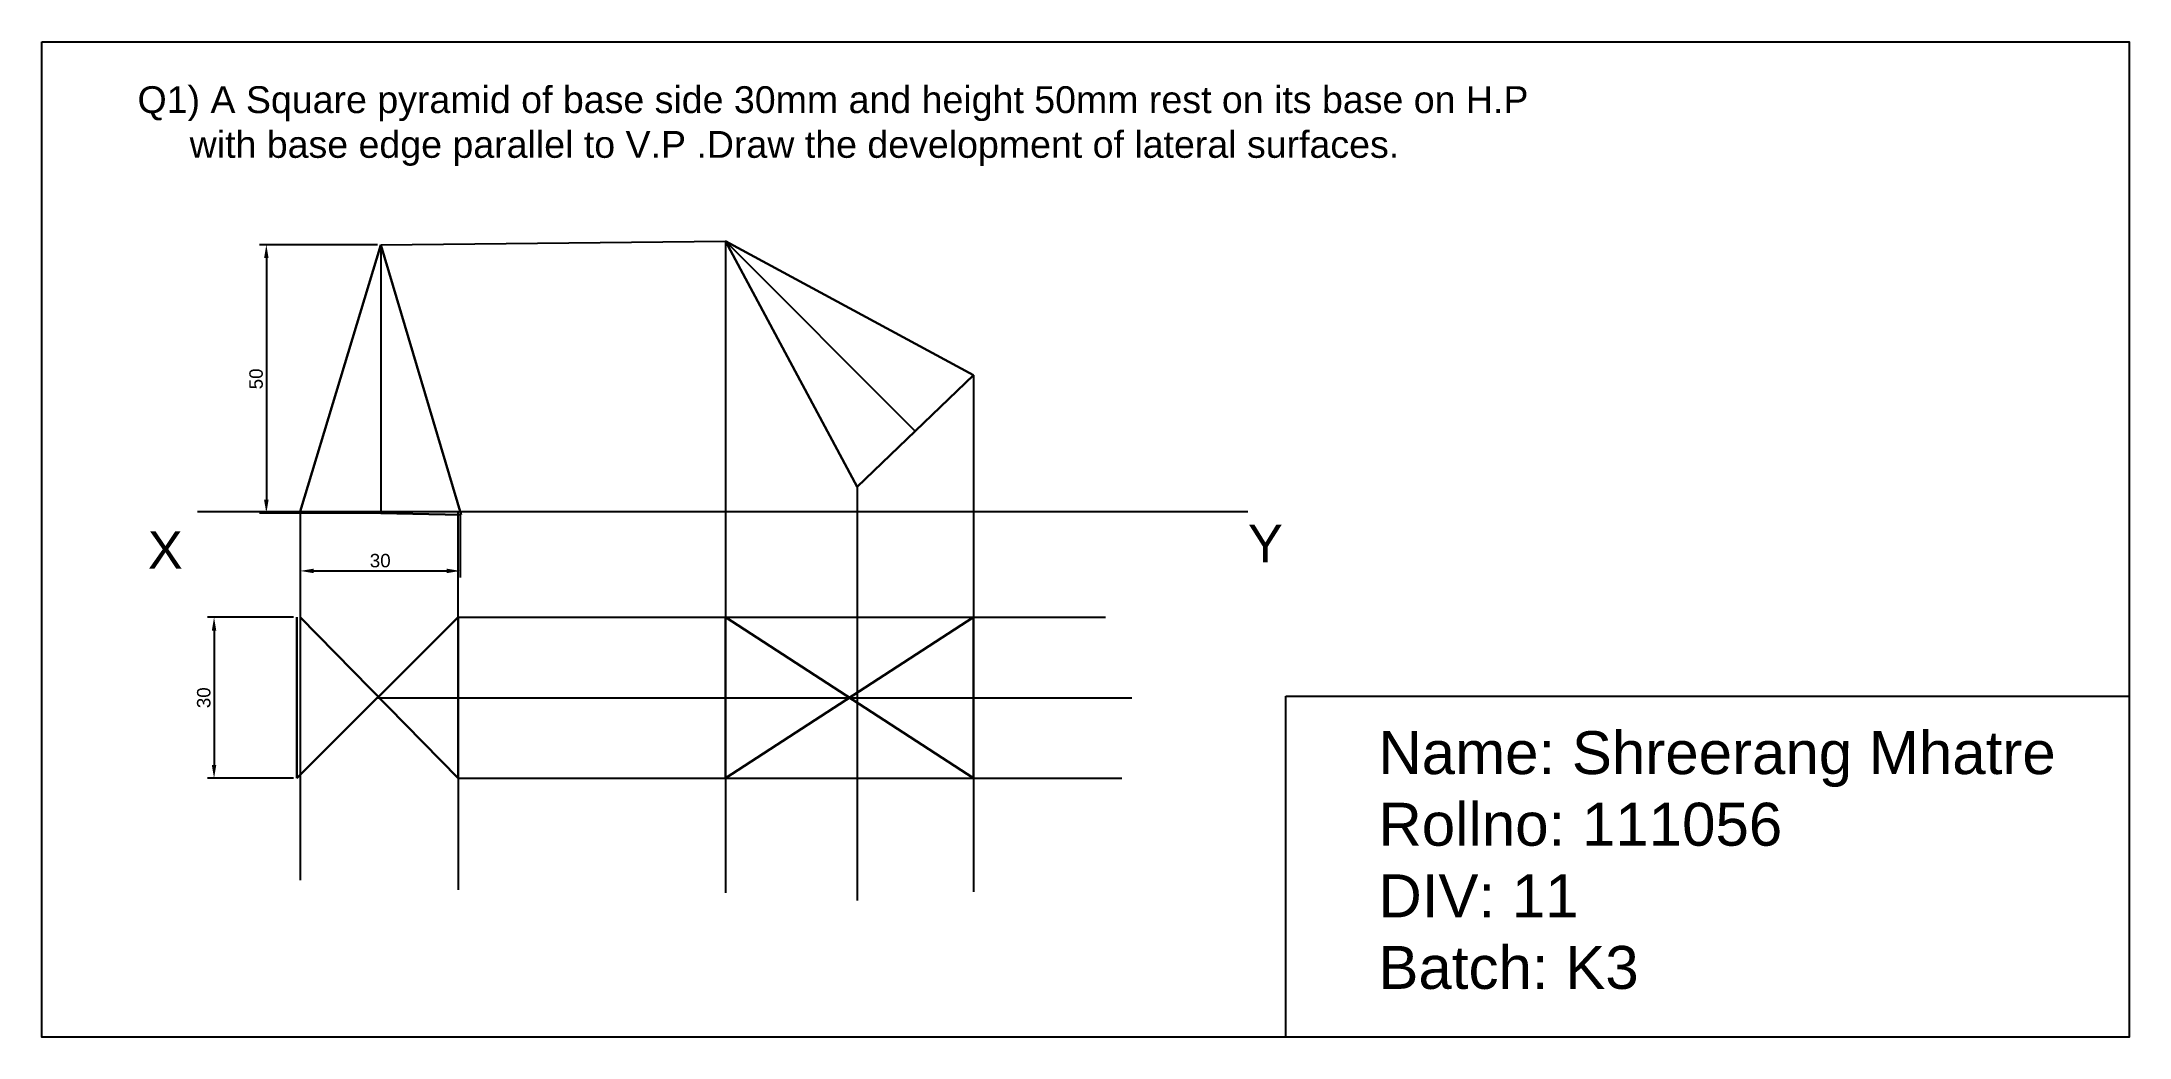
# Model space of a CAD drawing. Header units: millimetres. Extents: x 2 to 390, y 1 to 186.
import ezdxf

# ---------------------------------------------------------------- set-up
doc = ezdxf.new("R2010")
doc.units = ezdxf.units.MM
doc.layers.add('Objectlines', color=2, linetype='Continuous')
doc.styles.get("Standard").update_dxf_attribs({"font": 'arial.ttf'})
doc.dimstyles.new('ISO-25', dxfattribs={"dimtxt": 2.5, "dimasz": 2.5, "dimexe": 1.25, "dimexo": 0.625, "dimtad": 1, "dimdec": 0, "dimtxsty": 'Standard', "dimcen": 2.5, "dimadec": 0, "dimazin": 0, "dimtfac": 1, "dimtdec": 0, "dimtmove": 0, "dimatfit": 3, "dimfxl": 1, "dimarcsym": 0})

# ---------------------------------------------------------------- blocks, each defined once
blk = doc.blocks.new('*D1')
at = {"color": 0, "lineweight": -2, "transparency": 16777216}
for p, q in [((48.44, 78.77), (32.4, 78.77)), ((33.65, 76.27), (33.65, 51.27)), ((48.44, 48.77), (32.4, 48.77))]:
    blk.add_line(p, q, dxfattribs=at)
at = {"color": 0, "transparency": 16777216}
for points in [[(33.23, 76.27), (34.06, 76.27), (33.65, 78.77)], [(33.23, 51.27), (34.06, 51.27), (33.65, 48.77)]]:
    blk.add_solid(points, dxfattribs=at)
at = {"layer": 'Defpoints', "color": 0, "transparency": 16777216}
for p in [(49.07, 78.77), (33.65, 48.77), (49.07, 48.77)]:
    blk.add_point(p, dxfattribs=at)
at = {"color": 0, "transparency": 16777216, "insert": (31.74, 63.77), "char_height": 2.5, "attachment_point": 5, "rotation": 90}
blk.add_mtext('30', dxfattribs=at)
blk = doc.blocks.new('*D3')
at = {"color": 0, "lineweight": -2, "transparency": 16777216}
for p, q in [((49.68, 97.86), (49.68, 86.14)), ((79.48, 97.86), (79.48, 86.14)), ((52.18, 87.39), (76.98, 87.39))]:
    blk.add_line(p, q, dxfattribs=at)
at = {"color": 0, "transparency": 16777216}
for points in [[(52.18, 87.81), (52.18, 86.98), (49.68, 87.39)], [(76.98, 87.81), (76.98, 86.98), (79.48, 87.39)]]:
    blk.add_solid(points, dxfattribs=at)
at = {"layer": 'Defpoints', "color": 0, "transparency": 16777216}
for p in [(49.68, 98.48), (79.48, 98.48), (79.48, 87.39)]:
    blk.add_point(p, dxfattribs=at)
at = {"color": 0, "transparency": 16777216, "insert": (64.58, 89.3), "char_height": 2.5, "attachment_point": 5}
blk.add_mtext('30', dxfattribs=at)
blk = doc.blocks.new('*D4')
at = {"color": 0, "lineweight": -2, "transparency": 16777216}
for p, q in [((64.06, 148.16), (42.13, 148.16)), ((43.38, 145.66), (43.38, 100.66)), ((64.06, 98.16), (42.13, 98.16))]:
    blk.add_line(p, q, dxfattribs=at)
at = {"color": 0, "transparency": 16777216}
for points in [[(42.96, 145.66), (43.8, 145.66), (43.38, 148.16)], [(42.96, 100.66), (43.8, 100.66), (43.38, 98.16)]]:
    blk.add_solid(points, dxfattribs=at)
at = {"layer": 'Defpoints', "color": 0, "transparency": 16777216}
for p in [(64.68, 148.16), (43.38, 98.16), (64.68, 98.16)]:
    blk.add_point(p, dxfattribs=at)
at = {"color": 0, "transparency": 16777216, "insert": (41.48, 123.16), "char_height": 2.5, "attachment_point": 5, "rotation": 90}
blk.add_mtext('50', dxfattribs=at)

msp = doc.modelspace()

# ---------------------------------------------------------------- linework, layer by layer
at = {"color": 1, "lineweight": 30}
for p, q in [((49.68, 98.48), (64.68, 148.16)), ((64.68, 148.16), (79.68, 97.83)), ((128.83, 148.81), (175.02, 123.83)), ((153.35, 103.08), (128.83, 148.81)), ((153.35, 103.08), (175.02, 123.83)), ((49.68, 98.48), (79.68, 97.83)), ((49.07, 78.77), (49.07, 48.77)), ((49.07, 48.77), (79.07, 78.77)), ((49.68, 78.77), (79.07, 48.77)), ((79.07, 48.77), (79.07, 78.77)), ((128.83, 78.77), (175.02, 48.77)), ((175.02, 78.77), (128.83, 48.77)), ((128.83, 48.77), (128.83, 78.77)), ((175.02, 48.77), (175.02, 78.77))]:
    msp.add_line(p, q, dxfattribs=at)
at = {"color": 7, "true_color": 0xffffff}
for p, q in [((64.68, 148.16), (128.83, 148.81)), ((164.19, 113.45), (128.83, 148.81)), ((128.83, 148.81), (128.83, 27.45)), ((175.02, 123.83), (175.02, 27.63)), ((153.35, 103.08), (153.35, 26)), ((79.07, 78.77), (79.07, 98.48)), ((79.07, 78.77), (199.57, 78.77)), ((64.07, 63.77), (204.51, 63.77)), ((79.07, 48.77), (79.07, 27.99)), ((79.07, 48.77), (202.66, 48.77))]:
    msp.add_line(p, q, dxfattribs=at)
at = {"color": 7}
msp.add_line((64.68, 148.16), (64.68, 98.48), dxfattribs=at)
for p, q in [((30.56, 98.48), (226.1, 98.48)), ((49.68, 98.48), (49.68, 29.81))]:
    msp.add_line(p, q)
msp.add_lwpolyline([(1.57, 185.96), (390.17, 185.96), (390.17, 0.54), (1.57, 0.54)], close=True)
msp.add_lwpolyline([(233.17, 64.05), (390.17, 64.05), (390.17, 0.54), (233.17, 0.54)], close=True, dxfattribs=at)

# ---------------------------------------------------------------- texts
at = {"color": 2, "insert": (19.4, 177.67), "char_height": 5, "attachment_point": 1}
msp.add_mtext_dynamic_manual_height_columns('{\\C7;Q1) A Square pyramid of base side 30mm and height 50mm rest on its base on H.P    \\P     with base edge parallel to V.P .Draw the development of lateral surfaces.}', width=259.8655, gutter_width=12.5, heights=[38.62], dxfattribs=at)
at = {"color": 7, "char_height": 7, "attachment_point": 1}
for s, width, insert in [('X', 10.4861, (21.31, 94.79)), ('Y', 11.1029, (226.1, 96.02))]:
    msp.add_mtext_dynamic_manual_height_columns(s, width=width, gutter_width=12.5, heights=[0], dxfattribs=dict(at, insert=insert))
at = {"layer": 'Objectlines', "insert": (250.4, 57.55), "char_height": 8, "attachment_point": 1}
msp.add_mtext_dynamic_manual_height_columns('{\\C4;Name: Shreerang Mhatre\\PRollno: 111056\\PDIV: 11\\PBatch: K3}', width=235.7731, gutter_width=12.5, heights=[0], dxfattribs=at)

# ---------------------------------------------------------------- dimensions: what is measured, and where the dimension line sits
at = {"color": 3}
for base, p1, p2, picture, middle in [((43.38, 98.16), (64.68, 148.16), (64.68, 98.16), '*D4', (41.48, 123.16)), ((33.65, 48.77), (49.07, 78.77), (49.07, 48.77), '*D1', (31.74, 63.77))]:
    dim = msp.add_linear_dim(base=base, p1=p1, p2=p2, angle=90, dimstyle='ISO-25', dxfattribs=at)
    dim.commit()
    dim.dimension.update_dxf_attribs({"geometry": picture, "text_midpoint": middle})
dim = msp.add_linear_dim(base=(79.48, 87.39), p1=(49.68, 98.48), p2=(79.48, 98.48), dimstyle='ISO-25', dxfattribs=at)
dim.commit()
dim.dimension.update_dxf_attribs({"geometry": '*D3', "text_midpoint": (64.58, 89.3)})

doc.saveas('drawing.dxf')
